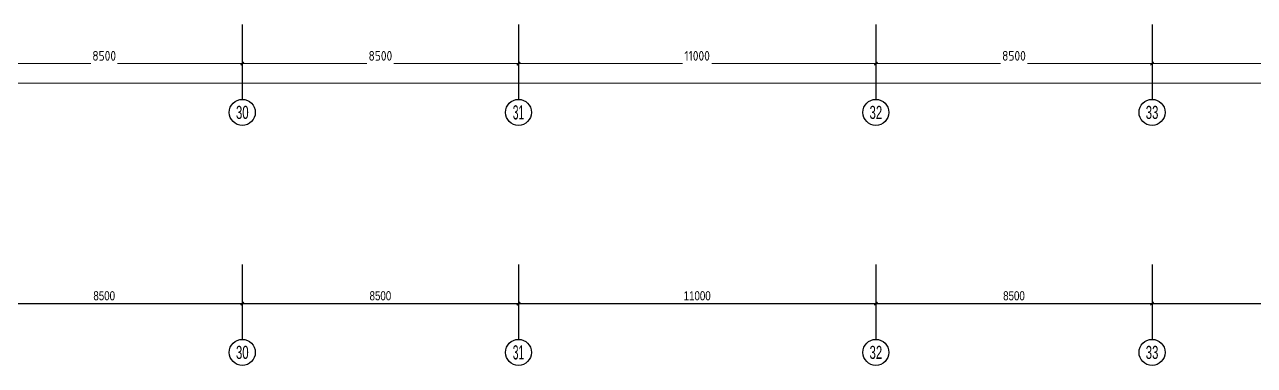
# Model space of a CAD drawing. Extents: x 4 to 13611208, y -605838 to 574722.
# Drawn here: x 13353197 to 13391047, y -161280 to -150798 of the extents above; entities that cross this region are included whole.
import ezdxf
from ezdxf.enums import TextEntityAlignment as Align

# ---------------------------------------------------------------- set-up
doc = ezdxf.new("R2010")
doc.units = 0
doc.header["$LTSCALE"] = 1000
doc.header["$MEASUREMENT"] = 0
doc.layers.add('AXIS', color=3, linetype='Continuous')
doc.layers.add('AXIS_TEXT', color=7, linetype='Continuous')
doc.layers.add('建筑底图', color=8, linetype='Continuous', lineweight=13)
doc.styles.add('C', font='HZTXT_E', dxfattribs={"width": 0.7, "bigfont": 'HZTXT'})
doc.styles.add('C_T3', font='fsdb_e.shx', dxfattribs={"width": 0.8, "bigfont": 'hzdx.shx'})
doc.styles.add('COMPLEX', font='hztxt_e.shx', dxfattribs={"width": 0.6, "bigfont": 'HZTXT.shx'})
doc.styles.add('DIM_FONT', font='gbenor.shx', dxfattribs={"bigfont": 'gbcbig.shx'})
doc.dimstyles.new('_TCH_ARCH&&100', dxfattribs={"dimtxt": 300, "dimasz": 100, "dimexe": 100, "dimexo": 100, "dimgap": 100, "dimtad": 1, "dimdec": 0, "dimzin": 0, "dimdsep": 46, "dimtxsty": 'DIM_FONT', "dimblk": 'ARCHTICK', "dimcen": 0.09, "dimclrd": 3, "dimclre": 3, "dimclrt": 7, "dimaunit": 1, "dimazin": 2, "dimtfac": 1, "dimtdec": 0, "dimtix": 1, "dimtmove": 2, "dimatfit": 3, "dimfxl": 1, "dimtolj": 1, "dimtzin": 0, "dimlwd": 18, "dimlwe": 18, "dimarcsym": 0})

# ---------------------------------------------------------------- blocks, each defined once
blk = doc.blocks.new('_ArchTick')
at = {"color": 0, "linetype": 'ByBlock', "const_width": 0.4}
blk.add_lwpolyline([(-0.5, -0.5), (0.5, 0.5)], dxfattribs=at)
blk = doc.blocks.new('*D1652')
at = {"layer": 'AXIS', "color": 3, "lineweight": 18, "ltscale": 3}
for p, q in [((228800, -500), (228800, -1300)), ((237300, -500), (237300, -1300)), ((228800, -1200), (232637, -1200)), ((237300, -1200), (233463, -1200))]:
    blk.add_line(p, q, dxfattribs=at)
at = {"layer": 'AXIS', "color": 3, "lineweight": 18, "ltscale": 3, "xscale": 100, "yscale": 100, "zscale": 100, "rotation": 180}
blk.add_blockref('_ArchTick', (228800, -1200), dxfattribs=at)
at = {"layer": 'AXIS', "color": 3, "lineweight": 18, "ltscale": 3, "xscale": 100, "yscale": 100, "zscale": 100}
blk.add_blockref('_ArchTick', (237300, -1200), dxfattribs=at)
at = {"layer": 'AXIS', "color": 7, "ltscale": 3, "insert": (233050, -960), "char_height": 300, "attachment_point": 5, "style": 'DIM_FONT'}
blk.add_mtext('\\A1;8500', dxfattribs=at)
blk = doc.blocks.new('*D1653')
at = {"layer": 'AXIS', "color": 3, "lineweight": 18, "ltscale": 3}
for p, q in [((237300, -500), (237300, -1300)), ((245800, -500), (245800, -1300)), ((237300, -1200), (241137, -1200)), ((245800, -1200), (241963, -1200))]:
    blk.add_line(p, q, dxfattribs=at)
at = {"layer": 'AXIS', "color": 3, "lineweight": 18, "ltscale": 3, "xscale": 100, "yscale": 100, "zscale": 100, "rotation": 180}
blk.add_blockref('_ArchTick', (237300, -1200), dxfattribs=at)
at = {"layer": 'AXIS', "color": 3, "lineweight": 18, "ltscale": 3, "xscale": 100, "yscale": 100, "zscale": 100}
blk.add_blockref('_ArchTick', (245800, -1200), dxfattribs=at)
at = {"layer": 'AXIS', "color": 7, "ltscale": 3, "insert": (241550, -960), "char_height": 300, "attachment_point": 5, "style": 'DIM_FONT'}
blk.add_mtext('\\A1;8500', dxfattribs=at)
blk = doc.blocks.new('*D1654')
at = {"layer": 'AXIS', "color": 3, "lineweight": 18, "ltscale": 3}
for p, q in [((245800, -500), (245800, -1300)), ((256800, -500), (256800, -1300)), ((245800, -1200), (250850, -1200)), ((256800, -1200), (251750, -1200))]:
    blk.add_line(p, q, dxfattribs=at)
at = {"layer": 'AXIS', "color": 3, "lineweight": 18, "ltscale": 3, "xscale": 100, "yscale": 100, "zscale": 100, "rotation": 180}
blk.add_blockref('_ArchTick', (245800, -1200), dxfattribs=at)
at = {"layer": 'AXIS', "color": 3, "lineweight": 18, "ltscale": 3, "xscale": 100, "yscale": 100, "zscale": 100}
blk.add_blockref('_ArchTick', (256800, -1200), dxfattribs=at)
at = {"layer": 'AXIS', "color": 7, "ltscale": 3, "insert": (251300, -960), "char_height": 300, "attachment_point": 5, "style": 'DIM_FONT'}
blk.add_mtext('\\A1;11000', dxfattribs=at)
blk = doc.blocks.new('*D1655')
at = {"layer": 'AXIS', "color": 3, "lineweight": 18, "ltscale": 3}
for p, q in [((256800, -500), (256800, -1300)), ((265300, -500), (265300, -1300)), ((256800, -1200), (260637, -1200)), ((265300, -1200), (261463, -1200))]:
    blk.add_line(p, q, dxfattribs=at)
at = {"layer": 'AXIS', "color": 3, "lineweight": 18, "ltscale": 3, "xscale": 100, "yscale": 100, "zscale": 100, "rotation": 180}
blk.add_blockref('_ArchTick', (256800, -1200), dxfattribs=at)
at = {"layer": 'AXIS', "color": 3, "lineweight": 18, "ltscale": 3, "xscale": 100, "yscale": 100, "zscale": 100}
blk.add_blockref('_ArchTick', (265300, -1200), dxfattribs=at)
at = {"layer": 'AXIS', "color": 7, "ltscale": 3, "insert": (261050, -960), "char_height": 300, "attachment_point": 5, "style": 'DIM_FONT'}
blk.add_mtext('\\A1;8500', dxfattribs=at)
blk = doc.blocks.new('*D1656')
at = {"layer": 'AXIS', "color": 3, "lineweight": 18, "ltscale": 3}
for p, q in [((265300, -500), (265300, -1300)), ((273800, -500), (273800, -1300)), ((265300, -1200), (269137, -1200)), ((273800, -1200), (269963, -1200))]:
    blk.add_line(p, q, dxfattribs=at)
at = {"layer": 'AXIS', "color": 3, "lineweight": 18, "ltscale": 3, "xscale": 100, "yscale": 100, "zscale": 100, "rotation": 180}
blk.add_blockref('_ArchTick', (265300, -1200), dxfattribs=at)
at = {"layer": 'AXIS', "color": 3, "lineweight": 18, "ltscale": 3, "xscale": 100, "yscale": 100, "zscale": 100}
blk.add_blockref('_ArchTick', (273800, -1200), dxfattribs=at)
at = {"layer": 'AXIS', "color": 7, "ltscale": 3, "insert": (269550, -960), "char_height": 300, "attachment_point": 5, "style": 'DIM_FONT'}
blk.add_mtext('\\A1;8500', dxfattribs=at)
blk = doc.blocks.new('*D1670')
at = {"layer": 'AXIS', "color": 3, "lineweight": 18, "ltscale": 3}
for p, q in [((-900, -300), (-900, -1900)), ((351100, -300), (351100, -1900)), ((-900, -1800), (174512, -1800)), ((351100, -1800), (175688, -1800))]:
    blk.add_line(p, q, dxfattribs=at)
at = {"layer": 'AXIS', "color": 3, "lineweight": 18, "ltscale": 3, "xscale": 100, "yscale": 100, "zscale": 100, "rotation": 180}
blk.add_blockref('_ArchTick', (-900, -1800), dxfattribs=at)
at = {"layer": 'AXIS', "color": 3, "lineweight": 18, "ltscale": 3, "xscale": 100, "yscale": 100, "zscale": 100}
blk.add_blockref('_ArchTick', (351100, -1800), dxfattribs=at)
at = {"layer": 'AXIS', "color": 7, "ltscale": 3, "insert": (175100, -1560), "char_height": 300, "attachment_point": 5, "style": 'DIM_FONT'}
blk.add_mtext('\\A1;352000', dxfattribs=at)
blk = doc.blocks.new('_AXISO')
blk.add_circle((0, 0), 0.5)
at = {"layer": 'AXIS_TEXT', "style": 'COMPLEX', "width": 1.041667}
blk.add_attdef('A', text='', height=0.56, dxfattribs=at).set_placement((-0.25, -0.28), (0.25, -0.28), align=Align.FIT)
blk = doc.blocks.new('*D1521')
at = {"layer": 'AXIS', "color": 3, "lineweight": -2, "ltscale": 3}
for p, q in [((-22500, -36132), (-22500, -36832)), ((-14000, -36132), (-14000, -36832)), ((-22500, -36732), (-14000, -36732))]:
    blk.add_line(p, q, dxfattribs=at)
at = {"layer": 'AXIS', "color": 3, "lineweight": -2, "ltscale": 3, "xscale": 100, "yscale": 100, "zscale": 100, "rotation": 180}
blk.add_blockref('_ArchTick', (-22500, -36732), dxfattribs=at)
at = {"layer": 'AXIS', "color": 3, "lineweight": -2, "ltscale": 3, "xscale": 100, "yscale": 100, "zscale": 100}
blk.add_blockref('_ArchTick', (-14000, -36732), dxfattribs=at)
at = {"layer": 'AXIS', "color": 3, "ltscale": 3, "insert": (-18250, -36492), "char_height": 280, "attachment_point": 5, "style": 'C_T3'}
blk.add_mtext('\\A1;8500', dxfattribs=at)
blk = doc.blocks.new('*D1522')
at = {"layer": 'AXIS', "color": 3, "lineweight": -2, "ltscale": 3}
for p, q in [((-14000, -36132), (-14000, -36832)), ((-5500, -36132), (-5500, -36832)), ((-14000, -36732), (-5500, -36732))]:
    blk.add_line(p, q, dxfattribs=at)
at = {"layer": 'AXIS', "color": 3, "lineweight": -2, "ltscale": 3, "xscale": 100, "yscale": 100, "zscale": 100, "rotation": 180}
blk.add_blockref('_ArchTick', (-14000, -36732), dxfattribs=at)
at = {"layer": 'AXIS', "color": 3, "lineweight": -2, "ltscale": 3, "xscale": 100, "yscale": 100, "zscale": 100}
blk.add_blockref('_ArchTick', (-5500, -36732), dxfattribs=at)
at = {"layer": 'AXIS', "color": 3, "ltscale": 3, "insert": (-9750, -36492), "char_height": 280, "attachment_point": 5, "style": 'C_T3'}
blk.add_mtext('\\A1;8500', dxfattribs=at)
blk = doc.blocks.new('*D1523')
at = {"layer": 'AXIS', "color": 3, "lineweight": -2, "ltscale": 3}
for p, q in [((-5500, -36132), (-5500, -36832)), ((5500, -36132), (5500, -36832)), ((-5500, -36732), (5500, -36732))]:
    blk.add_line(p, q, dxfattribs=at)
at = {"layer": 'AXIS', "color": 3, "lineweight": -2, "ltscale": 3, "xscale": 100, "yscale": 100, "zscale": 100, "rotation": 180}
blk.add_blockref('_ArchTick', (-5500, -36732), dxfattribs=at)
at = {"layer": 'AXIS', "color": 3, "lineweight": -2, "ltscale": 3, "xscale": 100, "yscale": 100, "zscale": 100}
blk.add_blockref('_ArchTick', (5500, -36732), dxfattribs=at)
at = {"layer": 'AXIS', "color": 3, "ltscale": 3, "insert": (0, -36492), "char_height": 280, "attachment_point": 5, "style": 'C_T3'}
blk.add_mtext('\\A1;11000', dxfattribs=at)
blk = doc.blocks.new('*D1524')
at = {"layer": 'AXIS', "color": 3, "lineweight": -2, "ltscale": 3}
for p, q in [((5500, -36132), (5500, -36832)), ((14000, -36132), (14000, -36832)), ((5500, -36732), (14000, -36732))]:
    blk.add_line(p, q, dxfattribs=at)
at = {"layer": 'AXIS', "color": 3, "lineweight": -2, "ltscale": 3, "xscale": 100, "yscale": 100, "zscale": 100, "rotation": 180}
blk.add_blockref('_ArchTick', (5500, -36732), dxfattribs=at)
at = {"layer": 'AXIS', "color": 3, "lineweight": -2, "ltscale": 3, "xscale": 100, "yscale": 100, "zscale": 100}
blk.add_blockref('_ArchTick', (14000, -36732), dxfattribs=at)
at = {"layer": 'AXIS', "color": 3, "ltscale": 3, "insert": (9750, -36492), "char_height": 280, "attachment_point": 5, "style": 'C_T3'}
blk.add_mtext('\\A1;8500', dxfattribs=at)
blk = doc.blocks.new('*D1525')
at = {"layer": 'AXIS', "color": 3, "lineweight": -2, "ltscale": 3}
for p, q in [((14000, -36132), (14000, -36832)), ((22500, -36132), (22500, -36832)), ((14000, -36732), (22500, -36732))]:
    blk.add_line(p, q, dxfattribs=at)
at = {"layer": 'AXIS', "color": 3, "lineweight": -2, "ltscale": 3, "xscale": 100, "yscale": 100, "zscale": 100, "rotation": 180}
blk.add_blockref('_ArchTick', (14000, -36732), dxfattribs=at)
at = {"layer": 'AXIS', "color": 3, "lineweight": -2, "ltscale": 3, "xscale": 100, "yscale": 100, "zscale": 100}
blk.add_blockref('_ArchTick', (22500, -36732), dxfattribs=at)
at = {"layer": 'AXIS', "color": 3, "ltscale": 3, "insert": (18250, -36492), "char_height": 280, "attachment_point": 5, "style": 'C_T3'}
blk.add_mtext('\\A1;8500', dxfattribs=at)
blk = doc.blocks.new('feafef')
at = {"layer": 'AXIS', "ltscale": 3}
for p, q in [((237300, 0), (237300, -2300)), ((245800, 0), (245800, -2300)), ((256800, 0), (256800, -2300)), ((265300, 0), (265300, -2300))]:
    blk.add_line(p, q, dxfattribs=at)
ref = blk.add_blockref('_AXISO', (237300, -2700), dxfattribs=dict(at, xscale=800, yscale=800, zscale=800))
ref.add_attrib('A', '30', dxfattribs={"layer": 'AXIS_TEXT', "height": 401.68, "style": 'C', "width": 0.735135}).set_placement((237104.9, -2900.8), (237495.1, -2900.8), align=Align.FIT)
ref = blk.add_blockref('_AXISO', (245800, -2700), dxfattribs=dict(at, xscale=800, yscale=800, zscale=800))
ref.add_attrib('A', '31', dxfattribs={"layer": 'AXIS_TEXT', "height": 437.29, "style": 'C', "width": 0.722581}).set_placement((245625.1, -2918.6), (245974.9, -2918.6), align=Align.FIT)
ref = blk.add_blockref('_AXISO', (256800, -2700), dxfattribs=dict(at, xscale=800, yscale=800, zscale=800))
ref.add_attrib('A', '32', dxfattribs={"layer": 'AXIS_TEXT', "height": 401.68, "style": 'C', "width": 0.735135}).set_placement((256604.9, -2900.8), (256995.1, -2900.8), align=Align.FIT)
ref = blk.add_blockref('_AXISO', (265300, -2700), dxfattribs=dict(at, xscale=800, yscale=800, zscale=800))
ref.add_attrib('A', '33', dxfattribs={"layer": 'AXIS_TEXT', "height": 401.68, "style": 'C', "width": 0.735135}).set_placement((265104.9, -2900.8), (265495.1, -2900.8), align=Align.FIT)
for base, p1, p2, picture, middle in [((351100, -1800), (-900, -200), (351100, -200), '*D1670', (175100, -1560)), ((237300, -1200), (228800, -400), (237300, -400), '*D1652', (233050, -960)), ((245800, -1200), (237300, -400), (245800, -400), '*D1653', (241550, -960)), ((256800, -1200), (245800, -400), (256800, -400), '*D1654', (251300, -960)), ((265300, -1200), (256800, -400), (265300, -400), '*D1655', (261050, -960)), ((273800, -1200), (265300, -400), (273800, -400), '*D1656', (269550, -960))]:
    dim = blk.add_linear_dim(base=base, p1=p1, p2=p2, angle=0, dimstyle='_TCH_ARCH&&100', dxfattribs=at)
    dim.commit()
    dim.dimension.update_dxf_attribs({"geometry": picture, "text_midpoint": middle, "dimtype": 129})
blk = doc.blocks.new('站台板下0322')
at = {"layer": 'AXIS', "ltscale": 3}
for p, q in [((-14000, -35531.8), (-14000, -37831.8)), ((-5500, -35531.8), (-5500, -37831.8)), ((5500, -35531.8), (5500, -37831.8)), ((14000, -35531.8), (14000, -37831.8))]:
    blk.add_line(p, q, dxfattribs=at)
blk.add_blockref('feafef', (-251300, -28150))
ref = blk.add_blockref('_AXISO', (-14000, -38231.8), dxfattribs=dict(at, xscale=800, yscale=800, zscale=800))
ref.add_attrib('A', '30', dxfattribs={"layer": 'AXIS_TEXT', "height": 401.68, "style": 'C', "width": 0.735135}).set_placement((-14195.1, -38432.6), (-13804.9, -38432.6), align=Align.FIT)
ref = blk.add_blockref('_AXISO', (-5500, -38231.8), dxfattribs=dict(at, xscale=800, yscale=800, zscale=800))
ref.add_attrib('A', '31', dxfattribs={"layer": 'AXIS_TEXT', "height": 437.29, "style": 'C', "width": 0.722581}).set_placement((-5674.9, -38450.4), (-5325.1, -38450.4), align=Align.FIT)
ref = blk.add_blockref('_AXISO', (5500, -38231.8), dxfattribs=dict(at, xscale=800, yscale=800, zscale=800))
ref.add_attrib('A', '32', dxfattribs={"layer": 'AXIS_TEXT', "height": 401.68, "style": 'C', "width": 0.735135}).set_placement((5304.9, -38432.6), (5695.1, -38432.6), align=Align.FIT)
ref = blk.add_blockref('_AXISO', (14000, -38231.8), dxfattribs=dict(at, xscale=800, yscale=800, zscale=800))
ref.add_attrib('A', '33', dxfattribs={"layer": 'AXIS_TEXT', "height": 401.68, "style": 'C', "width": 0.735135}).set_placement((13804.9, -38432.6), (14195.1, -38432.6), align=Align.FIT)
for base, p1, p2, picture, middle in [((-14000, -36731.8), (-22500, -35931.8), (-14000, -35931.8), '*D1521', (-18250, -36491.8)), ((-5500, -36731.8), (-14000, -35931.8), (-5500, -35931.8), '*D1522', (-9750, -36491.8)), ((5500, -36731.8), (-5500, -35931.8), (5500, -35931.8), '*D1523', (0, -36491.8)), ((14000, -36731.8), (5500, -35931.8), (14000, -35931.8), '*D1524', (9750, -36491.8)), ((22500, -36731.8), (14000, -35931.8), (22500, -35931.8), '*D1525', (18250, -36491.8))]:
    dim = blk.add_linear_dim(base=base, p1=p1, p2=p2, angle=0, dimstyle='_TCH_ARCH&&100', dxfattribs=at)
    dim.commit()
    dim.dimension.update_dxf_attribs({"geometry": picture, "text_midpoint": middle, "dimtype": 129})

msp = doc.modelspace()

# ---------------------------------------------------------------- block references
at = {"layer": '建筑底图', "color": 5, "lineweight": -2}
msp.add_blockref('站台板下0322', (13373897.4, -122648.2), dxfattribs=at)

doc.saveas('drawing.dxf')
